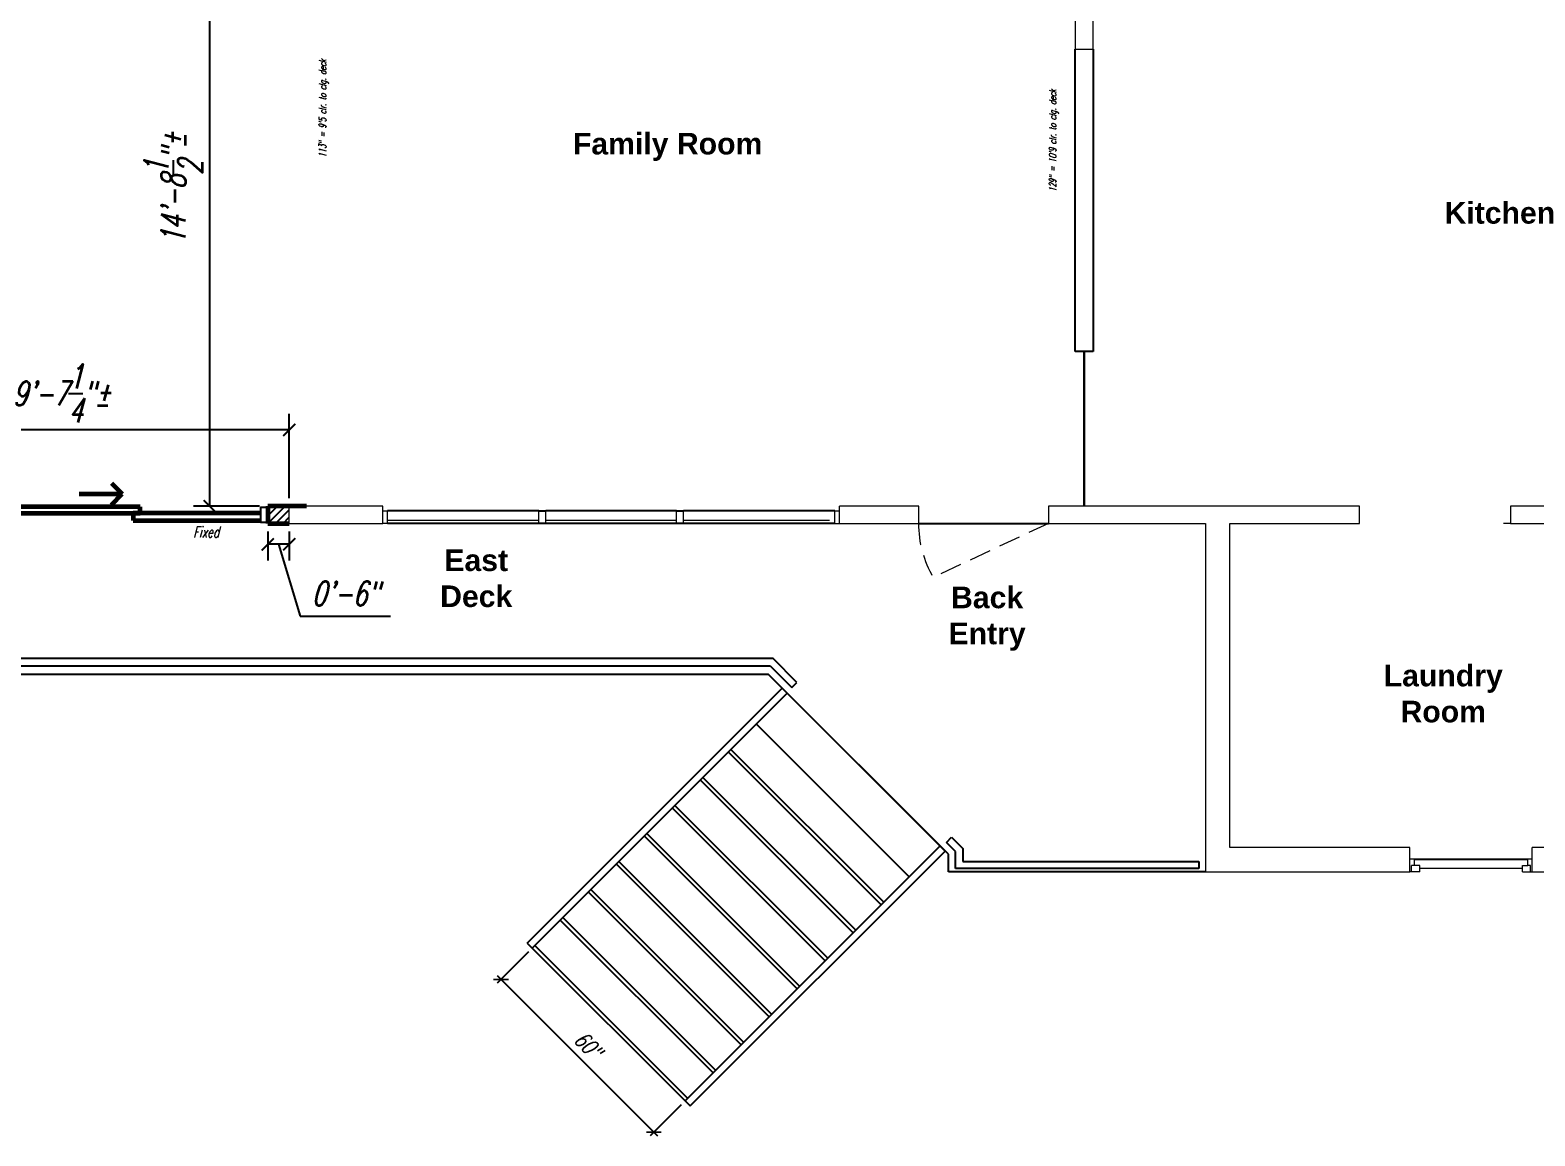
# Model space of a CAD drawing. Extents: x -938 to 746, y -693 to 167.
# Drawn here: x -607 to -189.1, y -598.6 to -291.5 of the extents above; entities that cross this region are included whole.
import ezdxf

# ---------------------------------------------------------------- set-up
doc = ezdxf.new("R2010")
doc.units = 0
doc.header["$LTSCALE"] = 48
doc.header["$MEASUREMENT"] = 0
doc.linetypes.add('HIDDEN2', pattern=[0.1875, 0.125, -0.0625])
doc.layers.get('Defpoints').update_dxf_attribs({"color": 11})
for name, color, linetype in [('A-AREA', 32, 'Continuous'), ('A-Deck-Edge', 2, 'Continuous'), ('A-Deck-Guardrail', 1, 'Continuous'), ('A-DOOR-exs', 30, 'HIDDEN2'), ('A-FLOR', 1, 'Continuous'), ('A-Stair', 1, 'Continuous'), ('A-WALL-ext-exs', 2, 'Continuous'), ('A-wall-int-exs', 41, 'Continuous'), ('A-Window', 74, 'Continuous'), ('A-Window-exs', 151, 'Continuous'), ('Dim48', 1, 'Continuous'), ('Dim72', 1, 'Continuous'), ('hatch-walls', 165, 'Continuous')]:
    doc.layers.add(name, color=color, linetype=linetype)
doc.layers.add('A-Wall-ext', color=6, linetype='Continuous', lineweight=18)
doc.layers.add('text-features', color=30, linetype='Continuous', lineweight=9)
doc.layers.add('Text-Room Names', color=11, linetype='Continuous', plot=False)
doc.styles.add('Arial_B', font='arialbd.ttf', dxfattribs={"height": 6})
doc.styles.add('ROMANS', font='romans.shx', dxfattribs={"width": 0.7, "oblique": 15})
doc.dimstyles.new('Dim48-in', dxfattribs={"dimscale": 48, "dimtxt": 0.09375, "dimasz": 0.0625, "dimexe": 0.03125, "dimexo": 0.03125, "dimgap": 0.03125, "dimtad": 1, "dimdec": 3, "dimzin": 7, "dimdsep": 46, "dimlunit": 5, "dimtxsty": 'ROMANS', "dimblk1": 'ARCHTICK', "dimblk2": 'ARCHTICK', "dimsah": 1, "dimcen": 0.125, "dimdle": 0.03125, "dimclrd": 256, "dimclre": 256, "dimclrt": 3, "dimadec": 0, "dimazin": 0, "dimtfac": 1, "dimtdec": 3, "dimtmove": 1, "dimatfit": 1, "dimldrblk": 'ARCHTICK', "dimfxl": 1, "dimfrac": 2, "dimtolj": 1, "dimtzin": 0, "dimarcsym": 0})
doc.dimstyles.new('Dim72', dxfattribs={"dimscale": 72, "dimtxt": 0.09375, "dimasz": 0.046875, "dimexe": 0.0625, "dimexo": 0.03125, "dimgap": 0.03125, "dimtad": 1, "dimdec": 3, "dimzin": 1, "dimdsep": 46, "dimlunit": 4, "dimtxsty": 'ROMANS', "dimblk": 'ARCHTICK', "dimcen": 12, "dimclrd": 256, "dimclre": 256, "dimclrt": 3, "dimadec": 4, "dimazin": 0, "dimtfac": 1, "dimtdec": 3, "dimtmove": 1, "dimatfit": 2, "dimldrblk": 'ARCHTICK', "dimfxl": 1, "dimtolj": 1, "dimtzin": 0, "dimarcsym": 0})

# ---------------------------------------------------------------- blocks, each defined once
blk = doc.blocks.new('opening - 3_5_-638785-Level 1')
at = {"layer": 'A-DOOR-exs', "lineweight": 9}
blk.add_line((21, -2.375), (19, -2.375), dxfattribs=at)
blk = doc.blocks.new('_ARCHTICK')
at = {"color": 0, "linetype": 'ByBlock', "ltscale": 48, "const_width": 0.15}
blk.add_lwpolyline([(-0.5, -0.5), (0.5, 0.5)], dxfattribs=at)
blk = doc.blocks.new('DIMBLOCK24-Level 1')
at = {"layer": 'Defpoints', "color": 0, "transparency": 16777216}
for p in [(-593.33, -247.25), (-557.08, -247.25), (-541, -423.75)]:
    blk.add_point(p, dxfattribs=at)
at = {"layer": 'Dim72', "lineweight": -2, "transparency": 16777216}
for p, q in [((-591.08, -247.25), (-552.58, -247.25)), ((-557.08, -423.75), (-557.08, -247.25)), ((-543.25, -423.75), (-561.58, -423.75))]:
    blk.add_line(p, q, dxfattribs=at)
at = {"layer": 'Dim72', "lineweight": -2, "transparency": 16777216, "xscale": 3.375, "yscale": 3.375, "zscale": 3.375}
for p, rotation in [((-557.08, -247.25), 90), ((-557.08, -423.75), 270)]:
    blk.add_blockref('_ARCHTICK', p, dxfattribs=dict(at, rotation=rotation))
at = {"layer": 'Dim72', "color": 3, "transparency": 16777216, "insert": (-567.21, -335.5), "char_height": 6.75, "width": 215.6295, "attachment_point": 5, "rotation": 90, "style": 'ROMANS'}
blk.add_mtext('\\A1;14\'-8{\\H1x;\\S1/2;}"%%P', dxfattribs=at)
blk = doc.blocks.new('*D60')
at = {"layer": 'Defpoints', "color": 0, "transparency": 16777216}
for p in [(-650.25, -402.55), (-650.25, -409.04), (-535.01, -423.75)]:
    blk.add_point(p, dxfattribs=at)
at = {"layer": 'Dim72', "lineweight": -2, "transparency": 16777216}
for p, q in [((-650.25, -406.79), (-650.25, -398.05)), ((-535.01, -421.5), (-535.01, -398.05)), ((-535.01, -402.55), (-650.25, -402.55))]:
    blk.add_line(p, q, dxfattribs=at)
at = {"layer": 'Dim72', "lineweight": -2, "transparency": 16777216, "xscale": 3.375, "yscale": 3.375, "zscale": 3.375, "rotation": 180}
blk.add_blockref('_ARCHTICK', (-650.25, -402.55), dxfattribs=at)
at = {"layer": 'Dim72', "lineweight": -2, "transparency": 16777216, "xscale": 3.375, "yscale": 3.375, "zscale": 3.375}
blk.add_blockref('_ARCHTICK', (-535.01, -402.55), dxfattribs=at)
at = {"layer": 'Dim72', "color": 3, "transparency": 16777216, "insert": (-598.2, -392.42), "char_height": 6.75, "attachment_point": 5, "style": 'ROMANS'}
blk.add_mtext('\\A1;9\'-7{\\H1x;\\S1/4;}"%%P', dxfattribs=at)
blk = doc.blocks.new('*D118')
at = {"layer": 'Defpoints', "color": 0, "transparency": 16777216}
for p in [(-467.52, -546.48), (-425.09, -588.91), (-433.77, -597.58)]:
    blk.add_point(p, dxfattribs=at)
at = {"layer": 'Dim48', "lineweight": -2, "transparency": 16777216}
for p, q in [((-468.58, -547.54), (-477.25, -556.22)), ((-477.25, -554.1), (-432.71, -598.64)), ((-426.15, -589.97), (-434.83, -598.64))]:
    blk.add_line(p, q, dxfattribs=at)
at = {"layer": 'Dim48', "lineweight": -2, "transparency": 16777216, "xscale": 3, "yscale": 3, "zscale": 3}
for p, rotation in [((-476.19, -555.16), 134.999999999999), ((-433.77, -597.58), 314.999999999999)]:
    blk.add_blockref('_ARCHTICK', p, dxfattribs=dict(at, rotation=rotation))
at = {"layer": 'Dim48', "color": 3, "transparency": 16777216, "insert": (-452.03, -573.41), "char_height": 4.5, "attachment_point": 5, "rotation": 315, "style": 'ROMANS'}
blk.add_mtext('\\A1;60"', dxfattribs=at)
blk = doc.blocks.new('*D122')
at = {"layer": 'Defpoints', "color": 0, "transparency": 16777216}
for p in [(-541, -428.5), (-535.01, -428.5), (-541, -434.32)]:
    blk.add_point(p, dxfattribs=at)
at = {"layer": 'Dim72', "lineweight": -2, "transparency": 16777216}
for p, q in [((-541, -430.75), (-541, -438.82)), ((-535.01, -434.32), (-541, -434.32)), ((-538, -434.32), (-532.03, -454.25)), ((-535.01, -430.75), (-535.01, -438.82)), ((-532.03, -454.25), (-506.9, -454.25))]:
    blk.add_line(p, q, dxfattribs=at)
at = {"layer": 'Dim72', "lineweight": -2, "transparency": 16777216, "xscale": 3.375, "yscale": 3.375, "zscale": 3.375, "rotation": 180}
blk.add_blockref('_ARCHTICK', (-541, -434.32), dxfattribs=at)
at = {"layer": 'Dim72', "lineweight": -2, "transparency": 16777216, "xscale": 3.375, "yscale": 3.375, "zscale": 3.375}
blk.add_blockref('_ARCHTICK', (-535.01, -434.32), dxfattribs=at)
at = {"layer": 'Dim72', "color": 3, "transparency": 16777216, "insert": (-519.46, -447.98), "char_height": 6.75, "attachment_point": 5, "style": 'ROMANS'}
blk.add_mtext('\\A1;0\'-6"', dxfattribs=at)

msp = doc.modelspace()

# ---------------------------------------------------------------- hatches: boundary and pattern name
at = {"layer": 'hatch-walls'}
h = msp.add_hatch(dxfattribs=at)
h.set_pattern_fill('ANSI31', color=256, scale=12)
h.paths.add_polyline_path([(-541, -428.5), (-535.0084, -428.5), (-535.0084, -423.75), (-541, -423.75)])

# ---------------------------------------------------------------- linework, layer by layer
at = {"layer": 'A-AREA'}
msp.add_line((-314.25, -380.75), (-314.25, -423.75), dxfattribs=at)
at = {"layer": 'A-Deck-Edge'}
for p, q in [((-401.9059, -470.5), (-655, -470.5)), ((-351.9799, -520.426), (-401.9059, -470.5)), ((-351.9799, -525.25), (-351.9799, -520.426)), ((-280.5585, -525.25), (-351.9799, -525.25))]:
    msp.add_line(p, q, dxfattribs=at)
at = {"layer": 'A-Deck-Guardrail'}
for p, q in [((-652.7386, -468.0396), (-401.5018, -468.0757)), ((-400.6739, -466.0752), (-650.7386, -466.0753)), ((-394.0568, -472.6922), (-400.6739, -466.0752)), ((-401.5018, -468.0757), (-395.4711, -474.1064)), ((-395.4711, -474.1064), (-394.0568, -472.6922)), ((-352.4802, -517.1245), (-351.066, -515.7103)), ((-349.9799, -519.6248), (-352.4802, -517.1245)), ((-351.066, -515.7103), (-347.9799, -518.7964)), ((-350.0211, -524.4004), (-349.9799, -521.4007)), ((-349.9799, -521.4007), (-349.9799, -519.6248)), ((-347.9799, -518.7964), (-347.9799, -522.3912)), ((-347.9799, -522.3912), (-347.1356, -522.4004)), ((-347.1356, -522.4004), (-282.375, -522.4004)), ((-282.375, -522.4004), (-282.375, -524.4004)), ((-282.375, -524.4004), (-350.0211, -524.4004))]:
    msp.add_line(p, q, dxfattribs=at)
at = {"layer": 'A-DOOR-exs', "lineweight": 9}
msp.add_line((-324.1835, -428.5), (-356.1642, -443.5), dxfattribs=at)
msp.add_arc((-331.0293, -428.5971), 29.2209, 179.80967, 210.664454, dxfattribs=at)
at = {"layer": 'A-FLOR'}
for p, q in [((-314.25, -423.75), (-314.25, -380.75)), ((-354.1835, -428.5), (-324.1835, -428.5))]:
    msp.add_line(p, q, dxfattribs=at)
at = {"layer": 'A-Stair', "ltscale": 0.33}
for p, q in [((-468.9319, -545.0665), (-398.1357, -474.2702)), ((-467.5177, -546.4807), (-396.7215, -475.6844)), ((-398.1357, -474.2702), (-352.8809, -519.5251)), ((-405.2923, -484.2553), (-362.8659, -526.6817)), ((-413.0705, -492.0334), (-370.6441, -534.4599)), ((-412.3634, -491.3263), (-369.937, -533.7527)), ((-420.8487, -499.8116), (-378.4223, -542.238)), ((-420.1416, -499.1045), (-377.7151, -541.5309)), ((-428.6268, -507.5898), (-386.2004, -550.0162)), ((-427.9197, -506.8827), (-385.4933, -549.3091)), ((-436.405, -515.368), (-393.9786, -557.7944)), ((-435.6979, -514.6609), (-393.2715, -557.0873)), ((-425.0913, -588.9071), (-354.2951, -518.1108)), ((-423.6771, -590.3213), (-352.8809, -519.5251)), ((-444.1832, -523.1461), (-401.7568, -565.5726)), ((-443.4761, -522.439), (-401.0497, -564.8654)), ((-451.2543, -530.2172), (-408.8278, -572.6436)), ((-451.9614, -530.9243), (-409.535, -573.3507)), ((-459.7395, -538.7025), (-417.3131, -581.1289)), ((-459.0324, -537.9954), (-416.606, -580.4218)), ((-468.9319, -545.0665), (-423.6771, -590.3213)), ((-466.8106, -545.7736), (-424.3842, -588.2))]:
    msp.add_line(p, q, dxfattribs=at)
at = {"layer": 'A-Wall-ext', "lineweight": 60}
for p, q in [((-530.2016, -423.75), (-541, -423.75)), ((-541, -423.75), (-541, -428.5)), ((-541, -428.5), (-535.0084, -428.5))]:
    msp.add_line(p, q, dxfattribs=at)
at = {"layer": 'A-WALL-ext-exs', "lineweight": 9}
for p, q in [((-535.0084, -428.5), (-535.0084, -423.75)), ((-509, -423.75), (-530.2016, -423.75)), ((-509, -428.5), (-509, -423.75)), ((-360.1835, -423.75), (-382.25, -423.75)), ((-382.25, -428.5), (-382.25, -423.75)), ((-360.1835, -428.5), (-360.1835, -423.75)), ((-237.8085, -423.75), (-324.1835, -423.75)), ((-324.1835, -423.75), (-324.1835, -428.5)), ((-237.8085, -428.5), (-237.8085, -423.75)), ((-122.4667, -423.75), (-195.8085, -423.75)), ((-195.8085, -423.75), (-195.8085, -428.5)), ((-535.0084, -428.5), (-509, -428.5)), ((-382.25, -428.5), (-360.1835, -428.5)), ((-324.1835, -428.5), (-280.5585, -428.5)), ((-280.5585, -428.5), (-280.5585, -525.25)), ((-273.8085, -518.5), (-273.8085, -428.5)), ((-273.8085, -428.5), (-237.8085, -428.5)), ((-195.8085, -428.5), (-139.8085, -428.5)), ((-223.8085, -518.5), (-273.8085, -518.5)), ((-223.8085, -525.25), (-223.8085, -518.5)), ((-139.8085, -518.5), (-189.8085, -518.5)), ((-189.8085, -525.25), (-189.8085, -518.5)), ((-280.5585, -525.25), (-223.8085, -525.25)), ((-189.8085, -525.25), (-133.0585, -525.25))]:
    msp.add_line(p, q, dxfattribs=at)
at = {"layer": 'A-WALL-ext-exs', "color": 30}
msp.add_line((-360.1835, -428.5), (-324.1835, -428.5), dxfattribs=at)
at = {"layer": 'A-wall-int-exs', "lineweight": 9}
for p, q in [((-316.75, -227.25), (-316.75, -296.75)), ((-311.75, -296.75), (-311.75, -273)), ((-316.75, -296.75), (-311.75, -296.75))]:
    msp.add_line(p, q, dxfattribs=at)
at = {"layer": 'A-wall-int-exs'}
for p, q in [((-316.75, -380.75), (-316.75, -296.75)), ((-311.75, -296.75), (-311.75, -380.75)), ((-311.75, -380.75), (-316.75, -380.75))]:
    msp.add_line(p, q, dxfattribs=at)
at = {"layer": 'A-Window', "lineweight": 60}
for p, q in [((-584.4046, -417.3366), (-581.4046, -420.3366)), ((-593.4046, -420.3366), (-581.4046, -420.3366)), ((-584.4046, -423.3366), (-581.4046, -420.3366)), ((-576.3984, -423.9187), (-610.8742, -423.9187)), ((-610.8742, -425.6687), (-576.3984, -425.6687)), ((-543.0354, -425.6687), (-578.3984, -425.6687)), ((-578.3984, -425.6687), (-578.3984, -427.7187)), ((-576.3984, -425.6687), (-576.3984, -423.9187)), ((-578.3984, -427.7187), (-543.0354, -427.7187))]:
    msp.add_line(p, q, dxfattribs=at)
at = {"layer": 'A-Window'}
msp.add_line((-543.0354, -425.6687), (-543.0354, -427.7187), dxfattribs=at)
msp.add_lwpolyline([(-543, -428.125), (-541, -428.125), (-541, -424.125), (-543, -424.125)], close=True, dxfattribs=at)
at = {"layer": 'A-Window-exs', "lineweight": 9}
for p, q in [((-509, -425), (-507.75, -425)), ((-507.75, -428.5), (-507.75, -425)), ((-465.75, -428.5), (-465.75, -425)), ((-463.75, -428.5), (-463.75, -425)), ((-427.5, -428.5), (-427.5, -425)), ((-425.5, -428.5), (-425.5, -425)), ((-383.5, -425), (-382.25, -425)), ((-383.5, -428.5), (-383.5, -425)), ((-507.75, -428.5), (-509, -428.5)), ((-507.75, -427.625), (-465.75, -427.625)), ((-463.75, -427.625), (-427.5, -427.625)), ((-425.5, -427.625), (-385, -427.625)), ((-383.5, -428.5), (-382.25, -428.5)), ((-222.5585, -521.75), (-223.8085, -521.75)), ((-222.5585, -523.5), (-222.5585, -521.75)), ((-189.8085, -521.75), (-191.0585, -521.75)), ((-191.0585, -523.5), (-191.0585, -521.75)), ((-221.0585, -525.25), (-223.8085, -525.25)), ((-221.0585, -523.5), (-223.3085, -523.5)), ((-223.3085, -525.25), (-223.3085, -523.5)), ((-221.0585, -525.25), (-221.0585, -523.5)), ((-192.5585, -524.375), (-221.0585, -524.375)), ((-192.5585, -523.5), (-191.0585, -523.5)), ((-192.5585, -525.25), (-192.5585, -523.5)), ((-192.5585, -525.25), (-189.8085, -525.25)), ((-190.3085, -523.5), (-191.0585, -523.5)), ((-190.3085, -525.25), (-190.3085, -523.5))]:
    msp.add_line(p, q, dxfattribs=at)
at = {"layer": 'A-Window-exs', "color": 8}
for p, q in [((-465.75, -425), (-507.75, -425)), ((-427.5, -425), (-463.75, -425)), ((-383.5, -425), (-425.5, -425)), ((-465.75, -428.5), (-507.75, -428.5)), ((-427.5, -428.5), (-463.75, -428.5)), ((-383.5, -428.5), (-425.5, -428.5)), ((-222.5585, -521.75), (-191.0585, -521.75))]:
    msp.add_line(p, q, dxfattribs=at)
at = {"layer": 'A-Window-exs'}
for p, q in [((-465.75, -425), (-463.75, -425)), ((-427.5, -425), (-425.5, -425)), ((-463.75, -428.5), (-465.75, -428.5)), ((-425.5, -428.5), (-427.5, -428.5))]:
    msp.add_line(p, q, dxfattribs=at)

# ---------------------------------------------------------------- block references
at = {"layer": 'A-DOOR-exs'}
msp.add_blockref('opening - 3_5_-638785-Level 1', (-216.8085, -426.125), dxfattribs=at)

# ---------------------------------------------------------------- texts
at = {"layer": 'Defpoints', "char_height": 2, "width": 34.417717, "attachment_point": 1, "rotation": 90, "style": 'ROMANS', "bg_fill": 3, "box_fill_scale": 1.25, "bg_fill_color": 256, "bg_fill_true_color": 13158600, "bg_fill_transparency": 0}
for s, insert in [('113" = 9\'5 clr. to clg. deck', (-526.7751, -326.9028)), ('129" = 10\'9 clr. to clg. deck', (-324.0126, -336.446))]:
    msp.add_mtext(s, dxfattribs=dict(at, insert=insert))
at = {"layer": 'text-features', "insert": (-558.1264, -430.8966), "char_height": 3.0015, "width": 16.231757, "attachment_point": 5, "style": 'ROMANS'}
msp.add_mtext('\\A1;Fixed', dxfattribs=at)
at = {"layer": 'Text-Room Names', "insert": (-456.2521, -320.0327), "char_height": 6, "attachment_point": 1, "style": 'Arial_B'}
msp.add_mtext('\\pxqc;Family Room', dxfattribs=at)
at = {"layer": 'Text-Room Names', "char_height": 6, "width": 37.1175, "attachment_point": 1, "style": 'Arial_B'}
for s, insert in [('Kitchen', (-214.182, -339.2527)), ('\\pxqc;East Deck', (-501.66, -435.7442)), ('\\pxqc;Back Entry', (-359.7723, -446.0754)), ('\\pxqc;Laundry Room', (-233.0893, -467.778))]:
    msp.add_mtext(s, dxfattribs=dict(at, insert=insert))

# ---------------------------------------------------------------- dimensions: what is measured, and where the dimension line sits
at = {"layer": 'Dim48'}
dim = msp.add_aligned_dim(p1=(-467.5177, -546.4807), p2=(-425.0913, -588.9071), distance=-12.2686, dimstyle='Dim48-in', override={"dimpost": '"'}, dxfattribs=at)
dim.commit()
dim.dimension.update_dxf_attribs({"geometry": '*D118', "text_midpoint": (-452.025, -573.4144)})
at = {"layer": 'Dim72'}
dim = msp.add_linear_dim(base=(-557.0844, -247.25), p1=(-541, -423.75), p2=(-593.327, -247.25), angle=90, text='<>%%P', dimstyle='Dim72', dxfattribs=at)
dim.commit()
dim.dimension.update_dxf_attribs({"geometry": 'DIMBLOCK24-Level 1', "text_midpoint": (-567.2094, -335.5)})
dim = msp.add_linear_dim(base=(-650.25, -402.5495), p1=(-535.0084, -423.75), p2=(-650.25, -409.0449), text='<>%%P', dimstyle='Dim72', dxfattribs=at)
dim.commit()
dim.dimension.update_dxf_attribs({"geometry": '*D60', "text_midpoint": (-598.2043, -402.5495), "dimtype": 160})
dim = msp.add_linear_dim(base=(-541, -434.3167), p1=(-535.0084, -428.5), p2=(-541, -428.5), dimstyle='Dim72', dxfattribs=at)
dim.commit()
dim.dimension.update_dxf_attribs({"geometry": '*D122', "text_midpoint": (-529.7756, -447.9774)})

doc.saveas('drawing.dxf')
